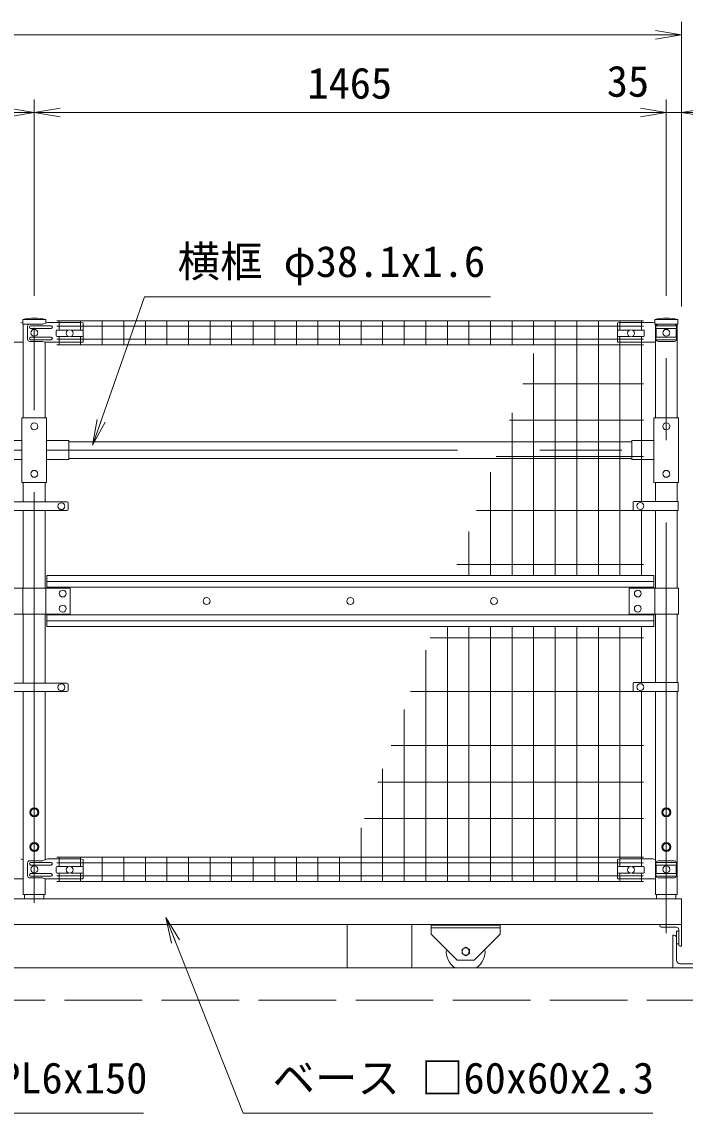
# Model space of a CAD drawing. Units: millimetres, scale not verified. Extents: x -6300 to 6300, y -4455 to 4455.
# Drawn here: x -2771 to -1234, y -698 to 1832 of the extents above; entities that cross this region are included whole.
import ezdxf
from ezdxf.enums import TextEntityAlignment as Align

# ---------------------------------------------------------------- set-up
doc = ezdxf.new("R2010")
doc.units = ezdxf.units.MM
doc.header["$LTSCALE"] = 30
doc.linetypes.add('DASHED', pattern=[7.5, 6, -1.5])
doc.linetypes.add('USER1', pattern=[50.8, 31.75, -6.35, 6.35, -6.35])
for name, color, linetype, lineweight in [('0-0_D-STR-DIM', 7, 'Continuous', 9), ('0-1_0', 7, 'Continuous', 9), ('0-2_D-STR1', 1, 'Continuous', 18), ('0-3_D-BMK', 2, 'USER1', 13), ('0-4_D-STR3', 3, 'Continuous', 13), ('0-5_D-STR2', 7, 'Continuous', 9), ('0-6_D-STR5', 3, 'Continuous', 18), ('0-7_D-STR-TXT', 7, 'Continuous', 9)]:
    doc.layers.add(name, color=color, linetype=linetype, lineweight=lineweight)
doc.styles.add('ＭＳ ゴシック', font='')
doc.styles.get('ＭＳ ゴシック').set_extended_font_data('MS Gothic')

# ---------------------------------------------------------------- blocks, each defined once
blk = doc.blocks.new('_Open')
at = {"layer": '0-1_0'}
blk.add_line((-30, 5), (0, 0), dxfattribs=at)
blk.add_lwpolyline([(-30, -5), (0, 0), (-30, 0)], dxfattribs=at)

msp = doc.modelspace()

# ---------------------------------------------------------------- linework, layer by layer
at = {"layer": '0-0_D-STR-DIM'}
for p, q in [((-1242.43, 1172.08), (-1242.43, 1832.08)), ((-4182.43, 1802.08), (-1302.43, 1802.08)), ((-2742.43, 1197.08), (-2742.43, 1652.08)), ((-2742.43, 1197.08), (-2742.43, 1652.08)), ((-1277.43, 1197.08), (-1277.43, 1652.08)), ((-1277.43, 1197.08), (-1277.43, 1652.08)), ((-1242.43, 1172.08), (-1242.43, 1652.08)), ((-2682.43, 1622.08), (-1337.43, 1622.08)), ((-1337.43, 1622.08), (-1397.43, 1622.08)), ((-1277.43, 1622.08), (-1242.43, 1622.08))]:
    msp.add_line(p, q, dxfattribs=at)
at = {"layer": '0-2_D-STR1'}
for p, q in [((-2715.83, 1142.08), (-2769.03, 1142.08)), ((-2769.03, 1131.08), (-2769.03, 1142.08)), ((-2715.83, 1133.58), (-2715.83, 1142.08)), ((-1250.83, 1142.08), (-1304.03, 1142.08)), ((-1304.03, 1131.08), (-1304.03, 1142.08)), ((-1250.83, 1131.08), (-1250.83, 1142.08)), ((-2723.07, 1131.08), (-2769.03, 1131.08)), ((-2767.83, 914.07), (-2767.83, 1131.08)), ((-1250.83, 1131.08), (-1304.03, 1131.08)), ((-1302.83, 914.07), (-1302.83, 1131.08)), ((-1302.83, 914.07), (-1302.83, 1131.08)), ((-1252.03, 914.07), (-1252.03, 1131.08)), ((-1252.03, 914.07), (-1252.03, 1131.08)), ((-2717.03, 914.07), (-2717.03, 1089.26)), ((-2662.43, 858.12), (-1357.43, 858.12)), ((-2662.43, 820.02), (-1357.43, 820.02)), ((-2767.83, 719.07), (-2767.83, 764.07)), ((-2717.03, 719.07), (-2717.03, 764.07)), ((-1302.83, 720.07), (-1302.83, 764.07)), ((-1302.83, 720.07), (-1302.83, 764.07)), ((-1252.03, 720.07), (-1252.03, 764.07)), ((-1252.03, 720.07), (-1252.03, 764.07)), ((-2767.83, 519.08), (-2767.83, 699.07)), ((-2717.03, 519.08), (-2717.03, 699.07)), ((-1302.83, 519.08), (-1302.83, 699.07)), ((-1302.83, 519.08), (-1302.83, 699.07)), ((-1252.03, 519.08), (-1252.03, 699.07)), ((-1252.03, 519.08), (-1252.03, 699.07)), ((-2767.83, 299.07), (-2767.83, 459.08)), ((-2717.03, 299.07), (-2717.03, 459.08)), ((-1302.83, 300.07), (-1302.83, 459.08)), ((-1252.03, 300.07), (-1252.03, 459.08)), ((-1252.03, 300.07), (-1252.03, 459.08)), ((-2767.83, -190.92), (-2767.83, 279.07)), ((-2717.03, -110.83), (-2717.03, 279.07)), ((-1302.83, -190.92), (-1302.83, 279.07)), ((-1252.03, -190.92), (-1252.03, 279.07)), ((-1252.03, -190.92), (-1252.03, 279.07)), ((-2717.03, -190.92), (-2717.03, -154.74)), ((-2717.03, -190.92), (-2767.83, -190.92)), ((-2764.93, -200.92), (-2764.93, -190.92)), ((-2719.93, -200.92), (-2719.93, -190.92)), ((-1252.03, -190.92), (-1302.83, -190.92)), ((-1299.93, -200.92), (-1299.93, -190.92)), ((-1254.93, -200.92), (-1254.93, -190.92)), ((-1242.43, -200.92), (-1242.43, -260.92))]:
    msp.add_line(p, q, dxfattribs=at)
msp.add_lwpolyline([(-1242.43, -200.92), (-4242.43, -200.92), (-4242.43, -260.92), (-1242.43, -260.92)], dxfattribs=at)
for centre in [(-2742.43, 1025.65), (-1277.43, 1025.65)]:
    msp.add_arc(centre, 119.43, 77.13052, 102.86948, dxfattribs=at)
at = {"layer": '0-3_D-BMK'}
for p, q in [((-2742.43, -210.92), (-2742.43, 1167.08)), ((-1277.43, -280.92), (-1277.43, 1167.08)), ((-3050.43, 839.07), (-2771.03, 839.07)), ((-2713.83, 839.07), (-1305.03, 839.07))]:
    msp.add_line(p, q, dxfattribs=at)
at = {"layer": '0-4_D-STR3'}
for p, q in [((-2773.34, 1135.08), (-2769.03, 1133.58)), ((-2757.92, 1126.08), (-2757.92, 1096.08)), ((-2723.07, 1131.08), (-2752.92, 1131.08)), ((-2703.43, 1127.08), (-2750.84, 1127.08)), ((-2703.43, 1121.08), (-2750.84, 1121.08)), ((-2711.52, 1135.08), (-2723.07, 1131.08)), ((-2634.43, 1135.08), (-2711.52, 1135.08)), ((-2691.43, 1115.55), (-2691.43, 1104.55)), ((-2689.43, 1117.55), (-2663.22, 1117.55)), ((-2657.65, 1117.55), (-2631.43, 1117.55)), ((-2634.43, 1135.08), (-2629.43, 1134.08)), ((-2629.43, 1134.08), (-2629.43, 1090.26)), ((-2629.43, 1115.55), (-2629.43, 1104.55)), ((-1385.43, 1135.08), (-1390.43, 1134.08)), ((-1390.43, 1134.08), (-1390.43, 1090.26)), ((-1390.43, 1115.55), (-1390.43, 1104.55)), ((-1388.43, 1117.55), (-1362.22, 1117.55)), ((-1385.43, 1135.08), (-1308.34, 1135.08)), ((-1356.65, 1117.55), (-1330.43, 1117.55)), ((-1328.43, 1115.55), (-1328.43, 1104.55)), ((-1308.34, 1135.08), (-1304.03, 1133.58)), ((-1300.64, 1127.08), (-1254.23, 1127.08)), ((-1300.64, 1121.08), (-1300.64, 1101.08)), ((-1300.64, 1121.08), (-1254.23, 1121.08)), ((-1296.64, 1131.08), (-1258.23, 1131.08)), ((-1254.23, 1121.08), (-1254.23, 1101.08)), ((-2767.83, 1089.26), (-2854.43, 1089.26)), ((-2723.07, 1091.08), (-2752.92, 1091.08)), ((-2703.43, 1101.08), (-2750.84, 1101.08)), ((-2703.43, 1095.08), (-2750.84, 1095.08)), ((-2717.82, 1089.26), (-2723.07, 1091.08)), ((-2717.82, 1089.26), (-2630.43, 1089.26)), ((-2689.43, 1102.55), (-2663.22, 1102.55)), ((-2657.65, 1102.55), (-2631.43, 1102.55)), ((-1302.83, 1089.26), (-1389.43, 1089.26)), ((-1388.43, 1102.55), (-1362.22, 1102.55)), ((-1356.65, 1102.55), (-1330.43, 1102.55)), ((-1300.64, 1101.08), (-1254.23, 1101.08)), ((-1300.64, 1095.08), (-1254.23, 1095.08)), ((-1296.64, 1091.08), (-1258.23, 1091.08)), ((-2771.03, 764.07), (-2771.03, 914.07)), ((-2713.83, 914.07), (-2771.03, 914.07)), ((-1306.03, 764.07), (-1306.03, 914.07)), ((-1248.83, 914.07), (-1306.03, 914.07)), ((-2771.03, 861.07), (-2822.43, 861.07)), ((-2662.43, 861.07), (-2713.83, 861.07)), ((-2662.43, 861.07), (-2662.43, 817.07)), ((-1357.43, 861.07), (-1306.03, 861.07)), ((-1357.43, 861.07), (-1357.43, 817.07)), ((-2771.03, 817.07), (-2822.43, 817.07)), ((-2662.43, 817.07), (-2713.83, 817.07)), ((-1357.43, 817.07), (-1306.03, 817.07)), ((-2817.93, 719.07), (-2666.93, 719.07)), ((-2663.93, 716.07), (-2663.93, 702.07)), ((-1354.42, 718.07), (-1354.42, 701.07)), ((-1249.73, 720.07), (-1352.42, 720.07)), ((-1249.73, 720.07), (-1249.73, 699.07)), ((-2817.93, 699.07), (-2666.93, 699.07)), ((-1249.73, 699.07), (-1352.42, 699.07)), ((-1306.43, 548.23), (-2713.43, 548.23)), ((-2713.43, 548.23), (-2713.43, 519.08)), ((-1306.43, 534.59), (-2713.43, 534.59)), ((-1306.43, 548.23), (-1306.43, 519.08)), ((-2659.43, 519.08), (-2825.43, 519.08)), ((-2825.43, 519.08), (-2659.43, 519.08)), ((-2769.23, 459.08), (-2769.23, 519.08)), ((-2715.63, 459.08), (-2715.63, 519.08)), ((-1306.43, 520.96), (-2713.43, 520.96)), ((-2659.43, 459.08), (-2659.43, 519.08)), ((-1249.23, 519.08), (-1363.68, 519.08)), ((-1363.68, 459.08), (-1363.68, 519.08)), ((-1303.68, 459.08), (-1303.68, 519.08)), ((-1249.23, 519.08), (-1249.23, 459.08)), ((-2659.43, 459.08), (-2825.43, 459.08)), ((-2825.43, 459.08), (-2659.43, 459.08)), ((-2713.43, 459.08), (-2713.43, 429.93)), ((-1306.43, 457.2), (-2713.43, 457.2)), ((-1249.23, 459.08), (-1363.68, 459.08)), ((-1306.43, 459.08), (-1306.43, 429.93)), ((-1306.43, 443.56), (-2713.43, 443.56)), ((-1306.43, 429.93), (-2713.43, 429.93)), ((-2817.93, 299.07), (-2666.93, 299.07)), ((-2817.93, 279.07), (-2666.93, 279.07)), ((-2663.93, 296.07), (-2663.93, 282.07)), ((-1354.42, 298.07), (-1354.42, 281.07)), ((-1249.73, 300.07), (-1352.42, 300.07)), ((-1249.73, 279.07), (-1352.42, 279.07)), ((-1249.73, 300.07), (-1249.73, 279.07)), ((-2773.34, -108.92), (-2767.83, -110.83)), ((-2757.92, -117.92), (-2757.92, -147.92)), ((-2723.07, -112.92), (-2752.92, -112.92)), ((-2703.43, -116.92), (-2750.84, -116.92)), ((-2703.43, -122.92), (-2750.84, -122.92)), ((-2711.52, -108.92), (-2723.07, -112.92)), ((-2634.43, -108.92), (-2711.52, -108.92)), ((-2689.43, -126.44), (-2663.22, -126.44)), ((-2657.65, -126.44), (-2631.43, -126.44)), ((-2634.43, -108.92), (-2629.43, -109.92)), ((-2629.43, -109.92), (-2629.43, -153.74)), ((-1385.43, -108.92), (-1390.43, -109.92)), ((-1390.43, -109.92), (-1390.43, -153.74)), ((-1388.43, -126.44), (-1362.22, -126.44)), ((-1385.43, -108.92), (-1308.34, -108.92)), ((-1356.65, -126.44), (-1330.43, -126.44)), ((-1308.34, -108.92), (-1302.83, -110.83)), ((-1300.64, -116.92), (-1254.23, -116.92)), ((-1300.64, -122.92), (-1300.64, -142.92)), ((-1300.64, -122.92), (-1254.23, -122.92)), ((-1296.64, -112.92), (-1258.23, -112.92)), ((-1254.23, -122.92), (-1254.23, -142.92)), ((-2703.43, -142.92), (-2750.84, -142.92)), ((-2703.43, -148.92), (-2750.84, -148.92)), ((-2691.43, -128.44), (-2691.43, -139.44)), ((-2689.43, -141.44), (-2663.22, -141.44)), ((-2657.65, -141.44), (-2631.43, -141.44)), ((-2629.43, -128.44), (-2629.43, -139.44)), ((-1390.43, -128.44), (-1390.43, -139.44)), ((-1388.43, -141.44), (-1362.22, -141.44)), ((-1356.65, -141.44), (-1330.43, -141.44)), ((-1328.43, -128.44), (-1328.43, -139.44)), ((-1300.64, -142.92), (-1254.23, -142.92)), ((-1300.64, -148.92), (-1254.23, -148.92)), ((-2767.83, -154.74), (-2854.43, -154.74)), ((-2723.07, -152.92), (-2752.92, -152.92)), ((-2717.82, -154.74), (-2723.07, -152.92)), ((-2717.82, -154.74), (-2630.43, -154.74)), ((-1302.83, -154.74), (-1389.43, -154.74)), ((-1296.64, -152.92), (-1258.23, -152.92)), ((-2017.43, -260.92), (-2017.43, -360.92)), ((-2017.43, -260.92), (-1867.43, -260.92)), ((-1867.43, -260.92), (-1867.43, -360.92)), ((-1822.43, -260.92), (-1822.43, -283.42)), ((-1822.43, -260.92), (-1662.43, -260.92)), ((-1822.43, -262.42), (-1662.43, -262.42)), ((-1822.43, -268.42), (-1662.43, -268.42)), ((-1662.43, -260.92), (-1662.43, -283.42)), ((-1292.43, -260.92), (-1292.43, -263.92)), ((-1242.43, -260.92), (-1292.43, -260.92)), ((-1254.43, -266.92), (-1289.43, -266.92)), ((-1248.43, -275.92), (-1253.43, -275.92)), ((-1253.43, -275.92), (-1253.43, -305.92)), ((-1248.43, -272.92), (-1248.43, -307.92)), ((-1762.43, -343.42), (-1822.43, -283.42)), ((-1722.43, -343.42), (-1662.43, -283.42)), ((-1262.43, -360.92), (-1262.43, -285.92)), ((-1262.43, -285.92), (-1259.43, -285.92)), ((-1253.43, -343.42), (-1253.43, -291.92)), ((-1248.43, -305.92), (-1253.43, -305.92)), ((-1762.5, -343.42), (-1722.5, -343.42)), ((-1244.93, -351.92), (-1193.43, -351.92)), ((-1262.43, -360.92), (-1187.43, -360.92))]:
    msp.add_line(p, q, dxfattribs=at)
for points in [[(-2771.03, 764.07), (-2713.83, 764.07), (-2713.83, 914.07)], [(-1306.03, 764.07), (-1248.83, 764.07), (-1248.83, 914.07)], [(-1242.43, -260.92), (-1242.43, -310.92), (-1245.43, -310.92)]]:
    msp.add_lwpolyline(points, dxfattribs=at)
for points in [[(-2750.93, -5.83), (-2742.43, -10.74), (-2733.93, -5.83), (-2733.93, 3.98), (-2742.43, 8.89), (-2750.93, 3.98)], [(-1285.93, -5.83), (-1277.43, -10.74), (-1268.93, -5.83), (-1268.93, 3.98), (-1277.43, 8.89), (-1285.93, 3.98)], [(-2750.93, -85.83), (-2742.43, -90.74), (-2733.93, -85.83), (-2733.93, -76.02), (-2742.43, -71.11), (-2750.93, -76.02)], [(-1285.93, -85.83), (-1277.43, -90.74), (-1268.93, -85.83), (-1268.93, -76.02), (-1277.43, -71.11), (-1285.93, -76.02)], [(-1750.93, -318.52), (-1750.93, -328.33), (-1742.43, -333.24), (-1733.93, -328.33), (-1733.93, -318.52), (-1742.43, -313.61)]]:
    msp.add_lwpolyline(points, close=True, dxfattribs=at)
for centre, radius in [((-2742.43, 1111.08), 8), ((-2742.43, 1111.08), 8), ((-2660.43, 1110.05), 8), ((-1359.43, 1110.05), 8), ((-1277.43, 1111.08), 8), ((-2742.43, 894.07), 8), ((-1277.43, 894.07), 8), ((-2742.43, 784.07), 8), ((-1277.43, 784.07), 8), ((-2679.43, 709.07), 8), ((-1337.43, 709.57), 8), ((-2676.43, 506.58), 8), ((-1343.43, 506.58), 8), ((-2342.94, 489.08), 8), ((-2009.94, 489.08), 8), ((-1676.94, 489.08), 8), ((-2676.43, 471.58), 8), ((-1343.43, 471.58), 8), ((-2679.43, 289.07), 8), ((-1337.43, 289.57), 8), ((-2742.43, -0.92), 10.5), ((-2742.43, -0.92), 8.25), ((-1277.43, -0.92), 10.5), ((-1277.43, -0.92), 8.25), ((-2742.43, -80.92), 10.5), ((-2742.43, -80.92), 8.25), ((-1277.43, -80.92), 10.5), ((-1277.43, -80.92), 8.25), ((-2742.43, -132.92), 8), ((-2742.43, -132.92), 8), ((-2660.43, -133.94), 8), ((-1359.43, -133.94), 8), ((-1277.43, -132.92), 8), ((-1742.43, -323.42), 8.25)]:
    msp.add_circle(centre, radius, dxfattribs=at)
for centre, radius, start, end in [((-2752.92, 1126.08), 5, 90, 180), ((-2750.84, 1124.08), 3, 90, 270), ((-2703.43, 1124.08), 3, 270, 90), ((-2689.43, 1115.55), 2, 90, 180), ((-2631.43, 1115.55), 2, 0, 90), ((-1388.43, 1115.55), 2, 90, 180), ((-1330.43, 1115.55), 2, 0, 90), ((-1295.38, 1124.08), 6.05, 150.26731, 209.73269), ((-1296.64, 1127.08), 4, 90, 180), ((-1258.23, 1127.08), 4, 0, 90), ((-1259.48, 1124.08), 6.05, 330.26731, 29.73269), ((-2752.92, 1096.08), 5, 180, 270), ((-2750.84, 1098.08), 3, 90, 270), ((-2703.43, 1098.08), 3, 270, 90), ((-2689.43, 1104.55), 2, 180, 270), ((-2631.43, 1104.55), 2, 270, 0), ((-2630.43, 1090.26), 1, 270, 0), ((-1388.43, 1104.55), 2, 180, 270), ((-1389.43, 1090.26), 1, 180, 270), ((-1330.43, 1104.55), 2, 270, 0), ((-1295.36, 1098.08), 6.07, 150.37394, 209.62606), ((-1296.64, 1095.08), 4, 180, 270), ((-1258.23, 1095.08), 4, 270, 0), ((-1259.5, 1098.08), 6.07, 330.37394, 29.62606), ((-2666.93, 716.07), 3, 0, 90), ((-1352.42, 718.07), 2, 90, 180), ((-2666.93, 702.07), 3, 270, 0), ((-1352.42, 701.07), 2, 180, 270), ((-2666.93, 296.07), 3, 0, 90), ((-2666.93, 282.07), 3, 270, 0), ((-1352.42, 298.07), 2, 90, 180), ((-1352.42, 281.07), 2, 180, 270), ((-2752.92, -117.92), 5, 90, 180), ((-2750.84, -119.92), 3, 90, 270), ((-2703.43, -119.92), 3, 270, 90), ((-2689.43, -128.44), 2, 90, 180), ((-2631.43, -128.44), 2, 0, 90), ((-1388.43, -128.44), 2, 90, 180), ((-1330.43, -128.44), 2, 0, 90), ((-1295.38, -119.92), 6.05, 150.26731, 209.73269), ((-1296.64, -116.92), 4, 90, 180), ((-1258.23, -116.92), 4, 0, 90), ((-1259.48, -119.92), 6.05, 330.26731, 29.73269), ((-2752.92, -147.92), 5, 180, 270), ((-2750.84, -145.92), 3, 90, 270), ((-2703.43, -145.92), 3, 270, 90), ((-2689.43, -139.44), 2, 180, 270), ((-2631.43, -139.44), 2, 270, 0), ((-1388.43, -139.44), 2, 180, 270), ((-1330.43, -139.44), 2, 270, 0), ((-1295.36, -145.92), 6.07, 150.37394, 209.62606), ((-1296.64, -148.92), 4, 180, 270), ((-1258.23, -148.92), 4, 270, 0), ((-1259.5, -145.92), 6.07, 330.37394, 29.62606), ((-2630.43, -153.74), 1, 270, 0), ((-1389.43, -153.74), 1, 180, 270), ((-1289.43, -263.92), 3, 180, 270), ((-1254.43, -272.92), 6, 0, 90), ((-1259.43, -291.92), 6, 0, 90), ((-1742.43, -323.42), 45, 173.94244, 236.44269), ((-1742.43, -323.42), 45, 303.55731, 6.05756), ((-1245.43, -307.92), 3, 180, 270), ((-1244.93, -343.42), 8.5, 180, 270)]:
    msp.add_arc(centre, radius, start, end, dxfattribs=at)
at = {"layer": '0-5_D-STR2'}
for p, q in [((-1329.93, 1139.07), (-2689.93, 1139.07)), ((-2684.93, 1117.55), (-2684.93, 1139.07)), ((-2634.93, 1117.55), (-2634.93, 1139.07)), ((-2584.93, 1083.07), (-2584.93, 1139.07)), ((-2534.93, 1083.07), (-2534.93, 1139.07)), ((-2484.93, 1083.07), (-2484.93, 1139.07)), ((-2434.93, 1083.07), (-2434.93, 1139.07)), ((-2384.93, 1083.07), (-2384.93, 1139.07)), ((-2334.93, 1083.07), (-2334.93, 1139.07)), ((-2284.93, 1083.07), (-2284.93, 1139.07)), ((-2234.93, 1083.07), (-2234.93, 1139.07)), ((-2184.93, 1083.07), (-2184.93, 1139.07)), ((-2134.93, 1083.07), (-2134.93, 1139.07)), ((-2084.93, 1083.07), (-2084.93, 1139.07)), ((-2034.93, 1083.07), (-2034.93, 1139.07)), ((-1984.93, 1083.07), (-1984.93, 1139.07)), ((-1934.93, 1083.07), (-1934.93, 1139.07)), ((-1884.93, 1083.07), (-1884.93, 1139.07)), ((-1834.93, 1083.07), (-1834.93, 1139.07)), ((-1784.93, 1083.07), (-1784.93, 1139.07)), ((-1734.93, 1083.07), (-1734.93, 1139.07)), ((-1684.93, 1083.07), (-1684.93, 1139.07)), ((-1634.93, 1083.07), (-1634.93, 1139.07)), ((-1584.93, 1083.07), (-1584.93, 1139.07)), ((-1534.93, 548.23), (-1534.93, 1139.07)), ((-1484.93, 548.23), (-1484.93, 1139.07)), ((-1434.93, 548.23), (-1434.93, 1139.07)), ((-1384.93, 1117.55), (-1384.93, 1139.07)), ((-1334.93, 1117.55), (-1334.93, 1139.07)), ((-1329.93, 1126.2), (-2689.93, 1126.2)), ((-1329.93, 1095.95), (-2689.93, 1095.95)), ((-2684.93, 1083.07), (-2684.93, 1102.55)), ((-2634.93, 1083.07), (-2634.93, 1102.55)), ((-1384.93, 548.23), (-1384.93, 1102.55)), ((-1334.93, 720.07), (-1334.93, 1102.55)), ((-1329.93, 1083.07), (-2689.93, 1083.07)), ((-1584.93, 548.23), (-1584.93, 1062.94)), ((-1610.34, 993.07), (-1329.93, 993.07)), ((-1634.93, 548.23), (-1634.93, 925.44)), ((-1641.07, 908.57), (-1329.93, 908.57)), ((-1671.79, 824.07), (-1329.93, 824.07)), ((-1684.93, 548.23), (-1684.93, 787.94)), ((-1717.25, 699.07), (-1329.93, 699.07)), ((-1334.93, 548.23), (-1334.93, 699.07)), ((-1734.93, 548.23), (-1734.93, 650.45)), ((-1762.7, 574.07), (-1329.93, 574.07)), ((-1784.93, -160.92), (-1784.93, 429.93)), ((-1734.93, -160.92), (-1734.93, 429.93)), ((-1684.93, -160.92), (-1684.93, 429.93)), ((-1634.93, -160.92), (-1634.93, 429.93)), ((-1584.93, -160.92), (-1584.93, 429.93)), ((-1534.93, -160.92), (-1534.93, 429.93)), ((-1484.93, -160.92), (-1484.93, 429.93)), ((-1434.93, -160.92), (-1434.93, 429.93)), ((-1384.93, -126.44), (-1384.93, 429.93)), ((-1334.93, 300.07), (-1334.93, 429.93)), ((-1824.52, 404.07), (-1329.93, 404.07)), ((-1834.93, -160.92), (-1834.93, 375.45)), ((-1869.98, 279.07), (-1329.93, 279.07)), ((-1334.93, -126.44), (-1334.93, 279.07)), ((-1884.93, -160.92), (-1884.93, 237.96)), ((-1915.44, 154.07), (-1329.93, 154.07)), ((-1934.93, -160.92), (-1934.93, 100.46)), ((-1946.16, 69.57), (-1329.93, 69.57)), ((-1976.89, -14.93), (-1329.93, -14.93)), ((-1984.93, -160.92), (-1984.93, -37.04)), ((-1329.93, -104.92), (-2689.93, -104.92)), ((-1329.93, -117.8), (-2689.93, -117.8)), ((-2684.93, -126.44), (-2684.93, -104.92)), ((-2634.93, -126.44), (-2634.93, -104.92)), ((-2584.93, -160.92), (-2584.93, -104.92)), ((-2534.93, -160.92), (-2534.93, -104.92)), ((-2484.93, -160.92), (-2484.93, -104.92)), ((-2434.93, -160.92), (-2434.93, -104.92)), ((-2384.93, -160.92), (-2384.93, -104.92)), ((-2334.93, -160.92), (-2334.93, -104.92)), ((-2284.93, -160.92), (-2284.93, -104.92)), ((-2234.93, -160.92), (-2234.93, -104.92)), ((-2184.93, -160.92), (-2184.93, -104.92)), ((-2134.93, -160.92), (-2134.93, -104.92)), ((-2084.93, -160.92), (-2084.93, -104.92)), ((-2034.93, -160.92), (-2034.93, -104.92)), ((-1329.93, -148.05), (-2689.93, -148.05)), ((-2684.93, -160.92), (-2684.93, -141.44)), ((-2634.93, -160.92), (-2634.93, -141.44)), ((-1384.93, -160.92), (-1384.93, -141.44)), ((-1334.63, -160.92), (-1334.63, -141.44)), ((-1329.93, -160.92), (-2689.93, -160.92)), ((-4707.43, -360.92), (2541.05, -360.92))]:
    msp.add_line(p, q, dxfattribs=at)
at = {"layer": '0-6_D-STR5'}
msp.add_line((-4247.43, -360.92), (1752.57, -360.92), dxfattribs=at)
at = {"layer": '0-6_D-STR5', "linetype": 'DASHED'}
msp.add_line((-4247.43, -435.92), (1752.57, -435.92), dxfattribs=at)
at = {"layer": '0-7_D-STR-TXT'}
for points in [[(-1684.71, 1194.75), (-2486.73, 1194.75), (-2606.59, 852.2)], [(-1308.78, -698.25), (-2258.5, -698.25), (-2436.56, -246.08)], [(-2489.09, -698.25), (-3342.81, -698.25), (-3541.41, -362.64)]]:
    msp.add_lwpolyline(points, dxfattribs=at)

# ---------------------------------------------------------------- block references
at = {"layer": '0-0_D-STR-DIM', "xscale": 2, "yscale": 2}
for p in [(-1242.43, 1802.08), (-2742.43, 1622.08), (-1277.43, 1622.08), (-1277.43, 1622.08)]:
    msp.add_blockref('_Open', p, dxfattribs=at)
at = {"layer": '0-0_D-STR-DIM', "xscale": 2, "yscale": 2, "rotation": 180}
for p in [(-2742.43, 1622.08), (-1242.43, 1622.08)]:
    msp.add_blockref('_Open', p, dxfattribs=at)
at = {"layer": '0-7_D-STR-TXT', "xscale": 2, "yscale": 2}
for p, rotation in [((-2607.25, 850.31), 250.71421), ((-2437.29, -244.22), 111.49445)]:
    msp.add_blockref('_Open', p, dxfattribs=dict(at, rotation=rotation))

# ---------------------------------------------------------------- texts
at = {"layer": '0-0_D-STR-DIM', "style": 'ＭＳ ゴシック'}
for s, p in [('1465', (-2109.31, 1632.2)), ('35', (-1415.39, 1636.7))]:
    msp.add_text(s, height=72.14, dxfattribs=at).set_placement(p, align=Align.BOTTOM_LEFT)
at = {"layer": '0-7_D-STR-TXT', "style": 'ＭＳ ゴシック'}
for s, p in [('横框 φ38.1x1.6', (-2410.34, 1218.77)), ('転倒防止 PL6x150', (-3266.42, -674.23)), ('ベース □60x60x2.3', (-2190.19, -674.23))]:
    msp.add_text(s, height=72.14, dxfattribs=at).set_placement(p, align=Align.BOTTOM_LEFT)

doc.saveas('drawing.dxf')
